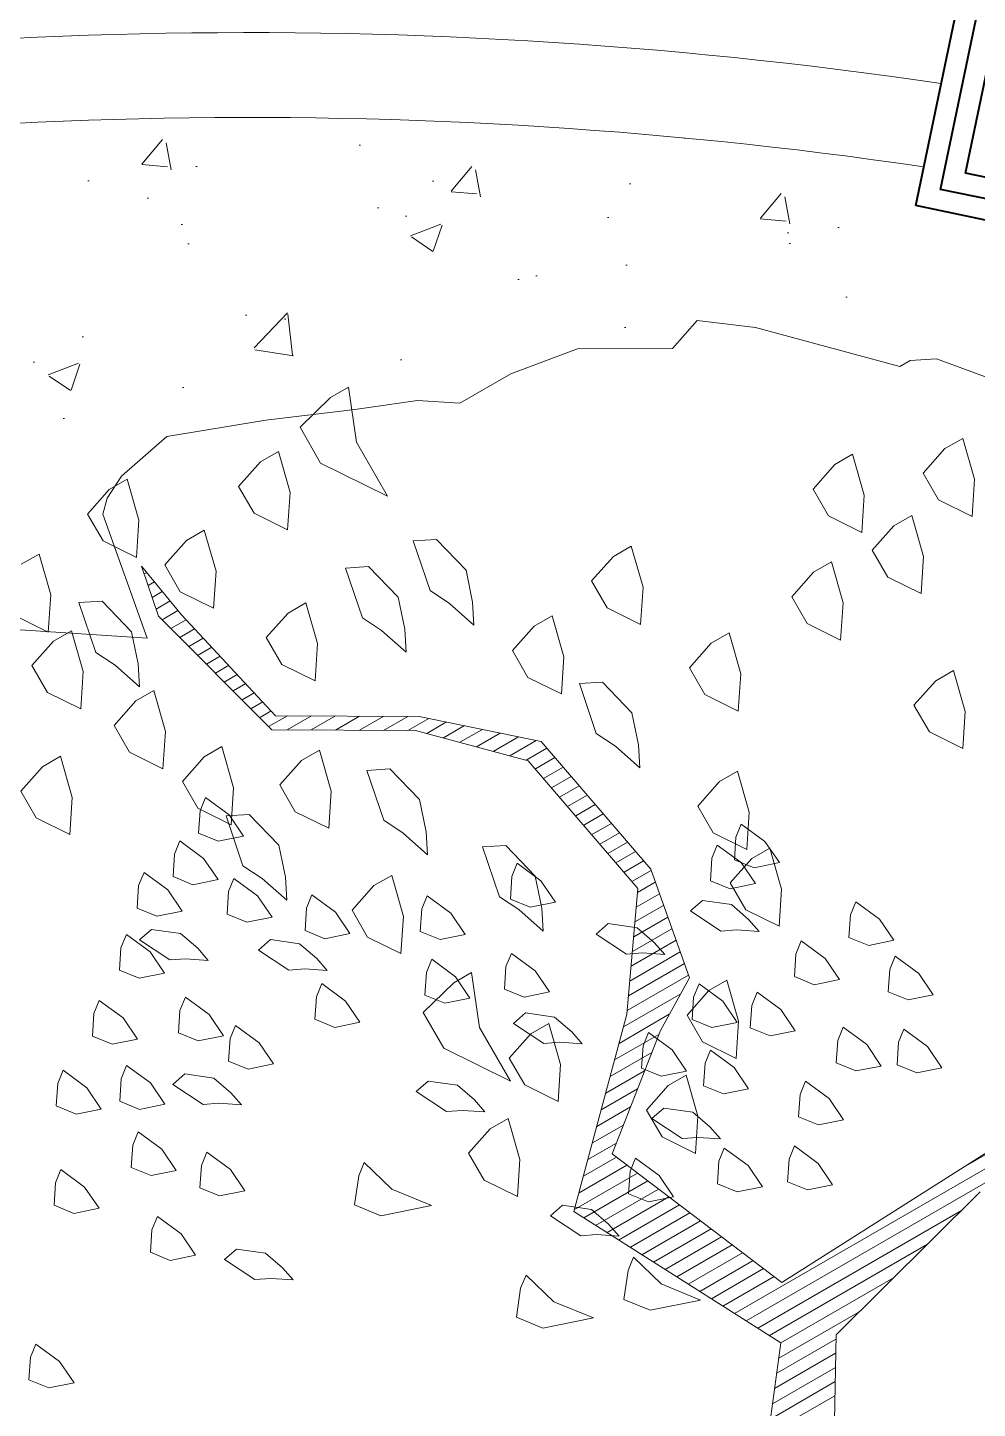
# Model space of a CAD drawing. Header units: metres. Extents: x 12093 to 20303, y 514 to 1412.
# Drawn here: x 19697.243 to 19698.362, y 708.758 to 710.385 of the extents above; entities that cross this region are included whole.
import ezdxf

# ---------------------------------------------------------------- set-up
doc = ezdxf.new("R2010")
doc.units = ezdxf.units.M
doc.linetypes.add('DASHED2', pattern=[9.525, 6.35, -3.175])
for name, color, linetype, lineweight in [('ARBOLES', 52, 'Continuous', 13), ('grass', 64, 'Continuous', 13), ('JARDINERA', 132, 'Continuous', 40), ('Layer2', 43, 'Continuous', 20), ('MANZANAS-ORIGINALES', 147, 'Continuous', 9), ('SARDINEL', 52, 'Continuous', 20), ('TEX', 81, 'Continuous', 13)]:
    doc.layers.add(name, color=color, linetype=linetype, lineweight=lineweight)
doc.layers.add('Proyecciones', color=52, linetype='DASHED2')
pattern_1 = [(50, (19136.99335, 73.14804), (0.36436934, -0.03187817), [0.0381, -0.4191]), (355, (19136.99335, 73.14804), (-0.07048565, 0.38211329), [0.03048, -0.33528]), (100.451, (19137.0237, 73.1454), (0.293885, 0.35023338), [0.03238, -0.35618]), (46.1842, (19136.99335, 73.24964), (0.54215808, -0.08408466), [0.05715, -0.62865]), (96.6356, (19137.03853, 73.24264), (0.47480847, 0.4948511), [0.04857, -0.53427]), (351.184, (19136.99335, 73.24964), (0.4748092, 0.49485024), [0.04572, -0.50292]), (21, (19137.04415, 73.22424), (0.30322976, -0.20453104), [0.0381, -0.4191]), (326, (19137.04415, 73.22424), (0.12360406, 0.36837593), [0.03048, -0.33528]), (71.4514, (19137.06942, 73.2072), (0.42683298, 0.16384572), [0.03238, -0.35618]), (37.5, (19136.99335, 73.14804), (0.006177207, 0.169110078), [0, -0.331216, 0, -0.34036, 0, -0.33655]), (7.5, (19136.99335, 73.14804), (0.133639325, 0.20036115), [0, -0.194056, 0, -0.323596, 0, -0.12827]), (327.5, (19136.88007, 73.14804), (0.27118119, -0.011457488), [0, -0.127, 0, -0.39624, 0, -0.52578]), (317.5, (19136.82927, 73.14804), (0.29625836, 0.05085298), [0, -0.1651, 0, -0.263144, 0, -0.37338])]

# ---------------------------------------------------------------- blocks, each defined once
blk = doc.blocks.new('ghgfghgh')
at = {"layer": 'ARBOLES', "lineweight": 20}
for p, q in [((20001.1866, 665.105), (20001.2163, 665.0689)), ((20001.1992, 665.0679), (20001.1866, 665.105)), ((20001.1885, 665.0994), (20001.1904, 665.1004)), ((20001.1915, 665.0906), (20001.1962, 665.0934)), ((20001.1944, 665.0819), (20001.202, 665.0863)), ((20001.1974, 665.0732), (20001.2078, 665.0792)), ((20001.2834, 664.9835), (20001.1992, 665.0679)), ((20001.2018, 665.0653), (20001.2136, 665.0722)), ((20001.2084, 665.0587), (20001.2197, 665.0652)), ((20001.2163, 665.0689), (20001.2862, 664.994)), ((20001.215, 665.0521), (20001.226, 665.0585)), ((20001.2216, 665.0454), (20001.2324, 665.0517)), ((20001.2282, 665.0388), (20001.2387, 665.0449)), ((20001.2348, 665.0322), (20001.245, 665.0381)), ((20001.2414, 665.0256), (20001.2513, 665.0314)), ((20001.248, 665.019), (20001.2576, 665.0246)), ((20001.2546, 665.0124), (20001.264, 665.0178)), ((20001.2612, 665.0058), (20001.2703, 665.011)), ((20001.2677, 664.9991), (20001.2766, 665.0043)), ((20001.2743, 664.9925), (20001.2829, 664.9975)), ((20001.2809, 664.9859), (20001.2949, 664.9939)), ((20001.2862, 664.994), (20001.3928, 664.9935)), ((20001.2947, 664.9834), (20001.3128, 664.9939)), ((20001.3126, 664.9834), (20001.3307, 664.9938)), ((20001.3306, 664.9833), (20001.3486, 664.9937)), ((20001.3485, 664.9832), (20001.3665, 664.9936)), ((20001.3664, 664.9831), (20001.3844, 664.9935)), ((20001.3843, 664.983), (20001.3999, 664.992)), ((20001.3928, 664.9935), (20001.4834, 664.9749)), ((20001.39, 664.983), (20001.2834, 664.9835)), ((20001.4739, 664.9605), (20001.39, 664.983)), ((20001.3984, 664.9808), (20001.4132, 664.9893)), ((20001.4108, 664.9775), (20001.4265, 664.9866)), ((20001.4231, 664.9742), (20001.4398, 664.9838)), ((20001.4354, 664.9709), (20001.4531, 664.9811)), ((20001.4478, 664.9675), (20001.4665, 664.9783)), ((20001.4601, 664.9642), (20001.4798, 664.9756)), ((20001.4834, 664.9749), (20001.5648, 664.88)), ((20001.4724, 664.9609), (20001.4877, 664.9698)), ((20001.5553, 664.8657), (20001.4739, 664.9605)), ((20001.4792, 664.9544), (20001.4937, 664.9628)), ((20001.4852, 664.9474), (20001.4997, 664.9558)), ((20001.4911, 664.9405), (20001.5057, 664.9489)), ((20001.4971, 664.9335), (20001.5117, 664.9419)), ((20001.5031, 664.9265), (20001.5176, 664.9349)), ((20001.5091, 664.9196), (20001.5236, 664.9279)), ((20001.5151, 664.9126), (20001.5296, 664.921)), ((20001.521, 664.9056), (20001.5356, 664.914)), ((20001.527, 664.8986), (20001.5416, 664.907)), ((20001.533, 664.8917), (20001.5475, 664.9001)), ((20001.539, 664.8847), (20001.5535, 664.8931)), ((20001.545, 664.8777), (20001.5595, 664.8861)), ((20001.5509, 664.8707), (20001.5651, 664.8789)), ((20001.5648, 664.88), (20001.5937, 664.7992)), ((20001.555, 664.8627), (20001.5682, 664.8703)), ((20001.5471, 664.7723), (20001.5553, 664.8657)), ((20001.5541, 664.8517), (20001.5713, 664.8617)), ((20001.5531, 664.8407), (20001.5744, 664.853)), ((20001.5522, 664.8297), (20001.5775, 664.8444)), ((20001.5502, 664.8078), (20001.5837, 664.8271)), ((20001.5512, 664.8188), (20001.5806, 664.8357)), ((20001.5493, 664.7968), (20001.5868, 664.8185)), ((20001.5483, 664.7858), (20001.5899, 664.8098)), ((20001.5474, 664.7749), (20001.593, 664.8012)), ((20001.5937, 664.7992), (20001.572, 664.76)), ((20001.5446, 664.7628), (20001.5871, 664.7874)), ((20001.5078, 664.6255), (20001.5471, 664.7723)), ((20001.5413, 664.7505), (20001.5786, 664.7721)), ((20001.572, 664.76), (20001.5362, 664.6685)), ((20001.538, 664.7382), (20001.5708, 664.7571)), ((20001.7987, 664.6593), (20001.9515, 664.7476)), ((20001.5347, 664.7258), (20001.5656, 664.7437)), ((20001.5314, 664.7135), (20001.5603, 664.7302)), ((20001.5281, 664.7012), (20001.555, 664.7167)), ((20001.6271, 664.5499), (20001.8935, 664.7037)), ((20001.5248, 664.6888), (20001.5498, 664.7033)), ((20001.5215, 664.6765), (20001.5445, 664.6898)), ((20001.5182, 664.6642), (20001.5393, 664.6764)), ((20001.5149, 664.6518), (20001.5394, 664.666)), ((20001.5362, 664.6685), (20001.6623, 664.5728)), ((20001.6623, 664.5728), (20001.818, 664.6716)), ((20001.5083, 664.6272), (20001.555, 664.6542)), ((20001.5116, 664.6395), (20001.5472, 664.6601)), ((20001.6357, 664.5444), (20001.8355, 664.6597)), ((20001.5152, 664.6208), (20001.5628, 664.6483)), ((20001.5238, 664.6153), (20001.5706, 664.6423)), ((20001.5324, 664.6099), (20001.5784, 664.6364)), ((20001.8096, 664.6401), (20001.7025, 664.534)), ((20001.6616, 664.5281), (20001.5078, 664.6255)), ((20001.541, 664.6044), (20001.5862, 664.6305)), ((20001.5497, 664.599), (20001.594, 664.6246)), ((20001.6444, 664.539), (20001.7956, 664.6263)), ((20001.5583, 664.5935), (20001.6018, 664.6187)), ((20001.5669, 664.588), (20001.6097, 664.6127)), ((20001.5755, 664.5826), (20001.6175, 664.6068)), ((20001.653, 664.5335), (20001.7704, 664.6013)), ((20001.5841, 664.5771), (20001.6253, 664.6009)), ((20001.5927, 664.5717), (20001.6331, 664.595)), ((20001.6013, 664.5662), (20001.6409, 664.5891)), ((20001.6099, 664.5608), (20001.6487, 664.5832)), ((20001.6185, 664.5553), (20001.6565, 664.5772)), ((20001.6615, 664.528), (20001.7452, 664.5764)), ((20001.66, 664.5167), (20001.7201, 664.5514)), ((20001.6584, 664.5054), (20001.7024, 664.5308)), ((20001.7025, 664.534), (20001.7002, 664.3997)), ((20001.6496, 664.4414), (20001.6616, 664.5281)), ((20001.6568, 664.494), (20001.7022, 664.5203)), ((20001.6553, 664.4827), (20001.7021, 664.5097)), ((20001.6537, 664.4714), (20001.7019, 664.4992)), ((20001.6521, 664.4601), (20001.7017, 664.4887))]:
    blk.add_line(p, q, dxfattribs=at)
at = {"layer": 'grass'}
for p, q in [((20001.581, 665.2669), (20001.5993, 665.2876)), ((20001.5993, 665.2876), (20001.6427, 665.2823)), ((20001.6427, 665.2823), (20001.75, 665.2535)), ((20001.4608, 665.2479), (20001.5105, 665.2666)), ((20001.5105, 665.2666), (20001.581, 665.2669)), ((20001.75, 665.2535), (20001.7576, 665.2579)), ((20001.7576, 665.2579), (20001.7771, 665.2591)), ((20001.7771, 665.2591), (20001.8411, 665.2355)), ((20001.423, 665.2261), (20001.4608, 665.2479)), ((20001.3403, 665.238), (20001.327, 665.2303)), ((20001.3462, 665.1971), (20001.3403, 665.238)), ((20001.327, 665.2303), (20001.3043, 665.2083)), ((20001.345, 665.2214), (20001.3915, 665.2281)), ((20001.3915, 665.2281), (20001.423, 665.2261)), ((20001.2789, 665.2135), (20001.345, 665.2214)), ((20001.2053, 665.2013), (20001.2789, 665.2135)), ((20001.3043, 665.2083), (20001.3196, 665.1817)), ((20001.1718, 665.1719), (20001.2053, 665.2013)), ((20001.3692, 665.1572), (20001.3462, 665.1971)), ((20001.7966, 665.2), (20001.7833, 665.1924)), ((20001.8053, 665.1696), (20001.7966, 665.2)), ((20001.2882, 665.1902), (20001.2749, 665.1825)), ((20001.2969, 665.1597), (20001.2882, 665.1902)), ((20001.7148, 665.1883), (20001.7015, 665.1806)), ((20001.7235, 665.1578), (20001.7148, 665.1883)), ((20001.7833, 665.1924), (20001.7672, 665.1742)), ((20001.2749, 665.1825), (20001.2587, 665.1643)), ((20001.3196, 665.1817), (20001.3692, 665.1572)), ((20001.7015, 665.1806), (20001.6854, 665.1624)), ((20001.1611, 665.1556), (20001.1718, 665.1719)), ((20001.1759, 665.1697), (20001.1626, 665.162)), ((20001.1846, 665.1392), (20001.1759, 665.1697)), ((20001.7672, 665.1742), (20001.7787, 665.1543)), ((20001.8036, 665.142), (20001.8053, 665.1696)), ((20001.1626, 665.162), (20001.1465, 665.1438)), ((20001.1579, 665.1437), (20001.1611, 665.1556)), ((20001.2587, 665.1643), (20001.2703, 665.1444)), ((20001.2951, 665.1321), (20001.2969, 665.1597)), ((20001.6854, 665.1624), (20001.6969, 665.1425)), ((20001.7217, 665.1302), (20001.7235, 665.1578)), ((20001.7787, 665.1543), (20001.8036, 665.142)), ((20001.1465, 665.1438), (20001.158, 665.1239)), ((20001.1908, 665.0517), (20001.1579, 665.1437)), ((20001.1828, 665.1116), (20001.1846, 665.1392)), ((20001.2703, 665.1444), (20001.2951, 665.1321)), ((20001.6969, 665.1425), (20001.7217, 665.1302)), ((20001.7455, 665.1351), (20001.7294, 665.1169)), ((20001.7588, 665.1427), (20001.7455, 665.1351)), ((20001.7675, 665.1123), (20001.7588, 665.1427)), ((20001.2199, 665.1242), (20001.2038, 665.106)), ((20001.2332, 665.1318), (20001.2199, 665.1242)), ((20001.2419, 665.1014), (20001.2332, 665.1318)), ((20001.3884, 665.124), (20001.4056, 665.125)), ((20001.4056, 665.125), (20001.4276, 665.1022)), ((20001.1104, 665.1141), (20001.0971, 665.1065)), ((20001.1191, 665.0837), (20001.1104, 665.1141)), ((20001.158, 665.1239), (20001.1828, 665.1116)), ((20001.401, 665.0869), (20001.3884, 665.124)), ((20001.5503, 665.1199), (20001.5371, 665.1122)), ((20001.5591, 665.0895), (20001.5503, 665.1199)), ((20001.7294, 665.1169), (20001.7409, 665.0969)), ((20001.2038, 665.106), (20001.2153, 665.086)), ((20001.3381, 665.1037), (20001.3552, 665.1048)), ((20001.3506, 665.0666), (20001.3381, 665.1037)), ((20001.3552, 665.1048), (20001.3772, 665.082)), ((20001.5371, 665.1122), (20001.5209, 665.0941)), ((20001.699, 665.1082), (20001.6857, 665.1005)), ((20001.7077, 665.0778), (20001.699, 665.1082)), ((20001.7657, 665.0847), (20001.7675, 665.1123)), ((20001.2401, 665.0738), (20001.2419, 665.1014)), ((20001.4276, 665.1022), (20001.4324, 665.0784)), ((20001.5209, 665.0941), (20001.5325, 665.0741)), ((20001.6857, 665.1005), (20001.6696, 665.0823)), ((20001.7409, 665.0969), (20001.7657, 665.0847)), ((20001.1173, 665.0561), (20001.1191, 665.0837)), ((20001.2153, 665.086), (20001.2401, 665.0738)), ((20001.4153, 665.0774), (20001.401, 665.0869)), ((20001.5573, 665.0618), (20001.5591, 665.0895)), ((20001.1401, 665.0781), (20001.1572, 665.0791)), ((20001.1526, 665.041), (20001.1401, 665.0781)), ((20001.1572, 665.0791), (20001.1792, 665.0564)), ((20001.3087, 665.0779), (20001.2954, 665.0702)), ((20001.3174, 665.0475), (20001.3087, 665.0779)), ((20001.3772, 665.082), (20001.3821, 665.0582)), ((20001.4335, 665.0613), (20001.4153, 665.0774)), ((20001.4324, 665.0784), (20001.4335, 665.0613)), ((20001.5325, 665.0741), (20001.5573, 665.0618)), ((20001.6696, 665.0823), (20001.6811, 665.0624)), ((20001.7059, 665.0501), (20001.7077, 665.0778)), ((20001.0925, 665.0684), (20001.1173, 665.0561)), ((20001.2954, 665.0702), (20001.2792, 665.052)), ((20001.3649, 665.0572), (20001.3506, 665.0666)), ((20001.4915, 665.0682), (20001.4782, 665.0605)), ((20001.5002, 665.0378), (20001.4915, 665.0682)), ((20001.0965, 665.0578), (20001.1908, 665.0517)), ((20001.1345, 665.0571), (20001.1212, 665.0494)), ((20001.1432, 665.0267), (20001.1345, 665.0571)), ((20001.1792, 665.0564), (20001.1841, 665.0326)), ((20001.3831, 665.0411), (20001.3649, 665.0572)), ((20001.3821, 665.0582), (20001.3831, 665.0411)), ((20001.4782, 665.0605), (20001.4621, 665.0424)), ((20001.623, 665.0555), (20001.6097, 665.0478)), ((20001.6317, 665.025), (20001.623, 665.0555)), ((20001.6811, 665.0624), (20001.7059, 665.0501)), ((20001.1212, 665.0494), (20001.1051, 665.0313)), ((20001.2792, 665.052), (20001.2908, 665.0321)), ((20001.3156, 665.0198), (20001.3174, 665.0475)), ((20001.4621, 665.0424), (20001.4736, 665.0224)), ((20001.6097, 665.0478), (20001.5936, 665.0296)), ((20001.167, 665.0315), (20001.1526, 665.041)), ((20001.1841, 665.0326), (20001.1851, 665.0154)), ((20001.2908, 665.0321), (20001.3156, 665.0198)), ((20001.4985, 665.0102), (20001.5002, 665.0378)), ((20001.1051, 665.0313), (20001.1166, 665.0113)), ((20001.1414, 664.9991), (20001.1432, 665.0267)), ((20001.1851, 665.0154), (20001.167, 665.0315)), ((20001.4736, 665.0224), (20001.4985, 665.0102)), ((20001.5936, 665.0296), (20001.6051, 665.0097)), ((20001.6299, 664.9974), (20001.6317, 665.025)), ((20001.7898, 665.0276), (20001.7765, 665.02)), ((20001.7985, 664.9972), (20001.7898, 665.0276)), ((20001.1166, 665.0113), (20001.1414, 664.9991)), ((20001.1956, 665.0126), (20001.1823, 665.0049)), ((20001.2043, 664.9822), (20001.1956, 665.0126)), ((20001.5118, 665.0178), (20001.5289, 665.0189)), ((20001.5243, 664.9808), (20001.5118, 665.0178)), ((20001.5289, 665.0189), (20001.5509, 664.9961)), ((20001.7765, 665.02), (20001.7604, 665.0018)), ((20001.1823, 665.0049), (20001.1662, 664.9868)), ((20001.6051, 665.0097), (20001.6299, 664.9974)), ((20001.7604, 665.0018), (20001.7719, 664.9819)), ((20001.5509, 664.9961), (20001.5558, 664.9723)), ((20001.7967, 664.9696), (20001.7985, 664.9972)), ((20001.1662, 664.9868), (20001.1777, 664.9668)), ((20001.2025, 664.9546), (20001.2043, 664.9822)), ((20001.5386, 664.9713), (20001.5243, 664.9808)), ((20001.7719, 664.9819), (20001.7967, 664.9696)), ((20001.2463, 664.971), (20001.233, 664.9633)), ((20001.255, 664.9405), (20001.2463, 664.971)), ((20001.5568, 664.9552), (20001.5386, 664.9713)), ((20001.5558, 664.9723), (20001.5568, 664.9552)), ((20001.1263, 664.9638), (20001.113, 664.9561)), ((20001.135, 664.9333), (20001.1263, 664.9638)), ((20001.1777, 664.9668), (20001.2025, 664.9546)), ((20001.233, 664.9633), (20001.2169, 664.9451)), ((20001.3054, 664.9607), (20001.2893, 664.9426)), ((20001.3187, 664.9684), (20001.3054, 664.9607)), ((20001.3274, 664.938), (20001.3187, 664.9684)), ((20001.113, 664.9561), (20001.0969, 664.9379)), ((20001.354, 664.9533), (20001.3711, 664.9544)), ((20001.3665, 664.9163), (20001.354, 664.9533)), ((20001.3711, 664.9544), (20001.3931, 664.9316)), ((20001.6292, 664.9527), (20001.6159, 664.945)), ((20001.6379, 664.9222), (20001.6292, 664.9527)), ((20001.2169, 664.9451), (20001.2284, 664.9252)), ((20001.2532, 664.9129), (20001.255, 664.9405)), ((20001.2893, 664.9426), (20001.3008, 664.9226)), ((20001.6159, 664.945), (20001.5998, 664.9268)), ((20001.0969, 664.9379), (20001.1084, 664.918)), ((20001.1332, 664.9057), (20001.135, 664.9333)), ((20001.234, 664.9332), (20001.23, 664.9234)), ((20001.2516, 664.9203), (20001.234, 664.9332)), ((20001.3256, 664.9104), (20001.3274, 664.938)), ((20001.3931, 664.9316), (20001.398, 664.9078)), ((20001.2284, 664.9252), (20001.2532, 664.9129)), ((20001.23, 664.9234), (20001.2289, 664.9067)), ((20001.2494, 664.9195), (20001.2665, 664.9206)), ((20001.2619, 664.8825), (20001.2494, 664.9195)), ((20001.2623, 664.9045), (20001.2516, 664.9203)), ((20001.2665, 664.9206), (20001.2885, 664.8978)), ((20001.3008, 664.9226), (20001.3256, 664.9104)), ((20001.5998, 664.9268), (20001.6113, 664.9069)), ((20001.6361, 664.8946), (20001.6379, 664.9222)), ((20001.1084, 664.918), (20001.1332, 664.9057)), ((20001.3808, 664.9068), (20001.3665, 664.9163)), ((20001.6321, 664.9135), (20001.6281, 664.9037)), ((20001.6497, 664.9006), (20001.6321, 664.9135)), ((20001.2151, 664.9009), (20001.2111, 664.8911)), ((20001.2327, 664.888), (20001.2151, 664.9009)), ((20001.2289, 664.9067), (20001.2436, 664.9007)), ((20001.2436, 664.9007), (20001.2623, 664.9045)), ((20001.399, 664.8907), (20001.3808, 664.9068)), ((20001.398, 664.9078), (20001.399, 664.8907)), ((20001.6113, 664.9069), (20001.6361, 664.8946)), ((20001.6281, 664.9037), (20001.627, 664.887)), ((20001.6604, 664.8848), (20001.6497, 664.9006)), ((20001.2111, 664.8911), (20001.21, 664.8744)), ((20001.2885, 664.8978), (20001.2934, 664.874)), ((20001.4399, 664.8966), (20001.4571, 664.8976)), ((20001.4525, 664.8595), (20001.4399, 664.8966)), ((20001.4571, 664.8976), (20001.4791, 664.8748)), ((20001.6143, 664.8979), (20001.6103, 664.8881)), ((20001.6319, 664.885), (20001.6143, 664.8979)), ((20001.6532, 664.8956), (20001.6399, 664.8879)), ((20001.662, 664.8652), (20001.6532, 664.8956)), ((20001.2434, 664.8722), (20001.2327, 664.888)), ((20001.2762, 664.873), (20001.2619, 664.8825)), ((20001.4657, 664.8843), (20001.4617, 664.8745)), ((20001.4833, 664.8713), (20001.4657, 664.8843)), ((20001.6103, 664.8881), (20001.6092, 664.8714)), ((20001.6399, 664.8879), (20001.6238, 664.8698)), ((20001.627, 664.887), (20001.6417, 664.881)), ((20001.6426, 664.8692), (20001.6319, 664.885)), ((20001.6417, 664.881), (20001.6604, 664.8848)), ((20001.1844, 664.8677), (20001.1833, 664.851)), ((20001.1884, 664.8775), (20001.1844, 664.8677)), ((20001.206, 664.8646), (20001.1884, 664.8775)), ((20001.21, 664.8744), (20001.2247, 664.8684)), ((20001.2247, 664.8684), (20001.2434, 664.8722)), ((20001.2552, 664.8731), (20001.2512, 664.8633)), ((20001.2728, 664.8601), (20001.2552, 664.8731)), ((20001.2944, 664.8569), (20001.2762, 664.873)), ((20001.2934, 664.874), (20001.2944, 664.8569)), ((20001.3724, 664.8753), (20001.3591, 664.8677)), ((20001.3811, 664.8449), (20001.3724, 664.8753)), ((20001.4617, 664.8745), (20001.4606, 664.8577)), ((20001.4791, 664.8748), (20001.4839, 664.8511)), ((20001.494, 664.8555), (20001.4833, 664.8713)), ((20001.6092, 664.8714), (20001.6239, 664.8654)), ((20001.6238, 664.8698), (20001.6354, 664.8498)), ((20001.6239, 664.8654), (20001.6426, 664.8692)), ((20001.2167, 664.8488), (20001.206, 664.8646)), ((20001.2512, 664.8633), (20001.2501, 664.8466)), ((20001.2835, 664.8443), (20001.2728, 664.8601)), ((20001.3131, 664.8608), (20001.3091, 664.851)), ((20001.3307, 664.8479), (20001.3131, 664.8608)), ((20001.3591, 664.8677), (20001.343, 664.8495)), ((20001.3987, 664.8602), (20001.3947, 664.8504)), ((20001.4163, 664.8473), (20001.3987, 664.8602)), ((20001.4668, 664.85), (20001.4525, 664.8595)), ((20001.4606, 664.8577), (20001.4753, 664.8517)), ((20001.6602, 664.8376), (20001.662, 664.8652)), ((20001.1833, 664.851), (20001.198, 664.845)), ((20001.198, 664.845), (20001.2167, 664.8488)), ((20001.3091, 664.851), (20001.308, 664.8343)), ((20001.3414, 664.8321), (20001.3307, 664.8479)), ((20001.343, 664.8495), (20001.3545, 664.8295)), ((20001.3947, 664.8504), (20001.3936, 664.8337)), ((20001.427, 664.8315), (20001.4163, 664.8473)), ((20001.485, 664.8339), (20001.4668, 664.85)), ((20001.4753, 664.8517), (20001.494, 664.8555)), ((20001.4839, 664.8511), (20001.485, 664.8339)), ((20001.5943, 664.8489), (20001.6032, 664.8567)), ((20001.6168, 664.834), (20001.5943, 664.8489)), ((20001.6032, 664.8567), (20001.6248, 664.8536)), ((20001.6248, 664.8536), (20001.6375, 664.8426)), ((20001.6354, 664.8498), (20001.6602, 664.8376)), ((20001.7172, 664.8558), (20001.7132, 664.846)), ((20001.7348, 664.8429), (20001.7172, 664.8558)), ((20001.2501, 664.8466), (20001.2648, 664.8405)), ((20001.2648, 664.8405), (20001.2835, 664.8443)), ((20001.3793, 664.8173), (20001.3811, 664.8449)), ((20001.5243, 664.8317), (20001.5332, 664.8395)), ((20001.5332, 664.8395), (20001.5548, 664.8364)), ((20001.6375, 664.8426), (20001.6453, 664.8337)), ((20001.7132, 664.846), (20001.7121, 664.8293)), ((20001.7455, 664.8271), (20001.7348, 664.8429)), ((20001.1753, 664.8314), (20001.1712, 664.8216)), ((20001.1929, 664.8185), (20001.1753, 664.8314)), ((20001.1851, 664.8274), (20001.194, 664.8352)), ((20001.2076, 664.8125), (20001.1851, 664.8274)), ((20001.194, 664.8352), (20001.2156, 664.8321)), ((20001.2156, 664.8321), (20001.2283, 664.8212)), ((20001.2735, 664.8198), (20001.2824, 664.8276)), ((20001.2824, 664.8276), (20001.304, 664.8245)), ((20001.308, 664.8343), (20001.3227, 664.8283)), ((20001.3227, 664.8283), (20001.3414, 664.8321)), ((20001.3545, 664.8295), (20001.3793, 664.8173)), ((20001.3936, 664.8337), (20001.4083, 664.8277)), ((20001.4083, 664.8277), (20001.427, 664.8315)), ((20001.5468, 664.8168), (20001.5243, 664.8317)), ((20001.5548, 664.8364), (20001.5675, 664.8255)), ((20001.6286, 664.8348), (20001.6168, 664.834)), ((20001.6453, 664.8337), (20001.6286, 664.8348)), ((20001.7121, 664.8293), (20001.7268, 664.8233)), ((20001.7268, 664.8233), (20001.7455, 664.8271)), ((20001.1712, 664.8216), (20001.1701, 664.8049)), ((20001.2035, 664.8027), (20001.1929, 664.8185)), ((20001.2283, 664.8212), (20001.2361, 664.8122)), ((20001.296, 664.8049), (20001.2735, 664.8198)), ((20001.304, 664.8245), (20001.3167, 664.8136)), ((20001.4613, 664.8174), (20001.4573, 664.8076)), ((20001.4789, 664.8045), (20001.4613, 664.8174)), ((20001.5586, 664.8177), (20001.5468, 664.8168)), ((20001.5753, 664.8166), (20001.5586, 664.8177)), ((20001.5675, 664.8255), (20001.5753, 664.8166)), ((20001.6727, 664.8168), (20001.6716, 664.8001)), ((20001.6767, 664.8266), (20001.6727, 664.8168)), ((20001.6943, 664.8137), (20001.6767, 664.8266)), ((20001.2194, 664.8134), (20001.2076, 664.8125)), ((20001.2361, 664.8122), (20001.2194, 664.8134)), ((20001.3167, 664.8136), (20001.3245, 664.8047)), ((20001.4022, 664.813), (20001.3982, 664.8032)), ((20001.4198, 664.8), (20001.4022, 664.813)), ((20001.4573, 664.8076), (20001.4562, 664.7909)), ((20001.705, 664.7979), (20001.6943, 664.8137)), ((20001.7464, 664.8153), (20001.7424, 664.8055)), ((20001.764, 664.8024), (20001.7464, 664.8153)), ((20001.1701, 664.8049), (20001.1848, 664.7989)), ((20001.1848, 664.7989), (20001.2035, 664.8027)), ((20001.3078, 664.8058), (20001.296, 664.8049)), ((20001.3245, 664.8047), (20001.3078, 664.8058)), ((20001.3982, 664.8032), (20001.3971, 664.7864)), ((20001.4318, 664.8032), (20001.4185, 664.7955)), ((20001.4305, 664.7842), (20001.4198, 664.8)), ((20001.4377, 664.7623), (20001.4318, 664.8032)), ((20001.4896, 664.7887), (20001.4789, 664.8045)), ((20001.6213, 664.7974), (20001.608, 664.7897)), ((20001.63, 664.767), (20001.6213, 664.7974)), ((20001.6716, 664.8001), (20001.6863, 664.7941)), ((20001.6863, 664.7941), (20001.705, 664.7979)), ((20001.7424, 664.8055), (20001.7413, 664.7888)), ((20001.7747, 664.7865), (20001.764, 664.8024)), ((20001.3205, 664.7949), (20001.3165, 664.7851)), ((20001.3381, 664.782), (20001.3205, 664.7949)), ((20001.4185, 664.7955), (20001.3957, 664.7735)), ((20001.3971, 664.7864), (20001.4118, 664.7804)), ((20001.4562, 664.7909), (20001.4709, 664.7849)), ((20001.4709, 664.7849), (20001.4896, 664.7887)), ((20001.608, 664.7897), (20001.5919, 664.7715)), ((20001.6007, 664.7947), (20001.5967, 664.7849)), ((20001.6183, 664.7818), (20001.6007, 664.7947)), ((20001.6439, 664.7885), (20001.6399, 664.7787)), ((20001.6615, 664.7756), (20001.6439, 664.7885)), ((20001.7413, 664.7888), (20001.756, 664.7828)), ((20001.756, 664.7828), (20001.7747, 664.7865)), ((20001.1552, 664.7824), (20001.1512, 664.7726)), ((20001.1728, 664.7695), (20001.1552, 664.7824)), ((20001.2191, 664.7848), (20001.2151, 664.775)), ((20001.2367, 664.7719), (20001.2191, 664.7848)), ((20001.3165, 664.7851), (20001.3154, 664.7684)), ((20001.3488, 664.7662), (20001.3381, 664.782)), ((20001.4118, 664.7804), (20001.4305, 664.7842)), ((20001.5967, 664.7849), (20001.5956, 664.7682)), ((20001.629, 664.766), (20001.6183, 664.7818)), ((20001.6399, 664.7787), (20001.6388, 664.762)), ((20001.6722, 664.7598), (20001.6615, 664.7756)), ((20001.1512, 664.7726), (20001.1501, 664.7559)), ((20001.1835, 664.7536), (20001.1728, 664.7695)), ((20001.2151, 664.775), (20001.214, 664.7583)), ((20001.2474, 664.7561), (20001.2367, 664.7719)), ((20001.3154, 664.7684), (20001.3301, 664.7624)), ((20001.3301, 664.7624), (20001.3488, 664.7662)), ((20001.3957, 664.7735), (20001.4111, 664.7469)), ((20001.4628, 664.7653), (20001.4718, 664.7731)), ((20001.4854, 664.7504), (20001.4628, 664.7653)), ((20001.4718, 664.7731), (20001.4934, 664.77)), ((20001.4891, 664.7654), (20001.4758, 664.7577)), ((20001.4978, 664.7349), (20001.4891, 664.7654)), ((20001.4934, 664.77), (20001.5061, 664.7591)), ((20001.5919, 664.7715), (20001.6034, 664.7516)), ((20001.5956, 664.7682), (20001.6103, 664.7622)), ((20001.6103, 664.7622), (20001.629, 664.766)), ((20001.6282, 664.7393), (20001.63, 664.767)), ((20001.1501, 664.7559), (20001.1648, 664.7499)), ((20001.214, 664.7583), (20001.2287, 664.7523)), ((20001.2287, 664.7523), (20001.2474, 664.7561)), ((20001.2564, 664.7639), (20001.2523, 664.7541)), ((20001.274, 664.751), (20001.2564, 664.7639)), ((20001.4607, 664.7224), (20001.4377, 664.7623)), ((20001.4758, 664.7577), (20001.4597, 664.7395)), ((20001.5061, 664.7591), (20001.5139, 664.7502)), ((20001.5631, 664.7586), (20001.5591, 664.7488)), ((20001.5807, 664.7457), (20001.5631, 664.7586)), ((20001.6388, 664.762), (20001.6535, 664.756)), ((20001.6535, 664.756), (20001.6722, 664.7598)), ((20001.7077, 664.7625), (20001.7037, 664.7527)), ((20001.7253, 664.7496), (20001.7077, 664.7625)), ((20001.7529, 664.7611), (20001.7489, 664.7513)), ((20001.7705, 664.7482), (20001.7529, 664.7611)), ((20001.1648, 664.7499), (20001.1835, 664.7536)), ((20001.2523, 664.7541), (20001.2512, 664.7374)), ((20001.2847, 664.7352), (20001.274, 664.751)), ((20001.4111, 664.7469), (20001.4607, 664.7224)), ((20001.4972, 664.7513), (20001.4854, 664.7504)), ((20001.5139, 664.7502), (20001.4972, 664.7513)), ((20001.5591, 664.7488), (20001.558, 664.7321)), ((20001.5914, 664.7299), (20001.5807, 664.7457)), ((20001.6034, 664.7516), (20001.6282, 664.7393)), ((20001.6092, 664.7455), (20001.6052, 664.7357)), ((20001.6268, 664.7326), (20001.6092, 664.7455)), ((20001.7037, 664.7527), (20001.7025, 664.736)), ((20001.736, 664.7337), (20001.7253, 664.7496)), ((20001.7489, 664.7513), (20001.7478, 664.7346)), ((20001.7812, 664.7324), (20001.7705, 664.7482)), ((20001.2512, 664.7374), (20001.2659, 664.7314)), ((20001.2659, 664.7314), (20001.2847, 664.7352)), ((20001.4597, 664.7395), (20001.4712, 664.7196)), ((20001.496, 664.7073), (20001.4978, 664.7349)), ((20001.6052, 664.7357), (20001.6041, 664.719)), ((20001.7025, 664.736), (20001.7172, 664.73)), ((20001.7478, 664.7346), (20001.7625, 664.7286)), ((20001.1283, 664.7305), (20001.1243, 664.7207)), ((20001.1459, 664.7176), (20001.1283, 664.7305)), ((20001.1715, 664.7242), (20001.1704, 664.7075)), ((20001.1755, 664.734), (20001.1715, 664.7242)), ((20001.1931, 664.7211), (20001.1755, 664.734)), ((20001.2098, 664.72), (20001.2187, 664.7278)), ((20001.2187, 664.7278), (20001.2403, 664.7247)), ((20001.2403, 664.7247), (20001.253, 664.7138)), ((20001.558, 664.7321), (20001.5727, 664.7261)), ((20001.5727, 664.7261), (20001.5914, 664.7299)), ((20001.5911, 664.7268), (20001.5778, 664.7191)), ((20001.5999, 664.6964), (20001.5911, 664.7268)), ((20001.6375, 664.7168), (20001.6268, 664.7326)), ((20001.7172, 664.73), (20001.736, 664.7337)), ((20001.7625, 664.7286), (20001.7812, 664.7324)), ((20001.1243, 664.7207), (20001.1232, 664.704)), ((20001.1566, 664.7017), (20001.1459, 664.7176)), ((20001.2038, 664.7053), (20001.1931, 664.7211)), ((20001.2323, 664.7051), (20001.2098, 664.72)), ((20001.253, 664.7138), (20001.2608, 664.7049)), ((20001.3907, 664.7147), (20001.3996, 664.7225)), ((20001.4132, 664.6998), (20001.3907, 664.7147)), ((20001.3996, 664.7225), (20001.4212, 664.7194)), ((20001.4212, 664.7194), (20001.4339, 664.7085)), ((20001.4712, 664.7196), (20001.496, 664.7073)), ((20001.5778, 664.7191), (20001.5617, 664.7009)), ((20001.6041, 664.719), (20001.6188, 664.713)), ((20001.6188, 664.713), (20001.6375, 664.7168)), ((20001.6798, 664.7224), (20001.6758, 664.7126)), ((20001.6974, 664.7095), (20001.6798, 664.7224)), ((20001.1232, 664.704), (20001.1379, 664.6979)), ((20001.1704, 664.7075), (20001.1851, 664.7015)), ((20001.1851, 664.7015), (20001.2038, 664.7053)), ((20001.2441, 664.706), (20001.2323, 664.7051)), ((20001.2608, 664.7049), (20001.2441, 664.706)), ((20001.4339, 664.7085), (20001.4417, 664.6996)), ((20001.6758, 664.7126), (20001.6747, 664.6959)), ((20001.7081, 664.6936), (20001.6974, 664.7095)), ((20001.1379, 664.6979), (20001.1566, 664.7017)), ((20001.425, 664.7007), (20001.4132, 664.6998)), ((20001.4417, 664.6996), (20001.425, 664.7007)), ((20001.4589, 664.6948), (20001.4456, 664.6871)), ((20001.4676, 664.6643), (20001.4589, 664.6948)), ((20001.5617, 664.7009), (20001.5733, 664.681)), ((20001.5656, 664.6947), (20001.5745, 664.7025)), ((20001.5881, 664.6798), (20001.5656, 664.6947)), ((20001.5745, 664.7025), (20001.5961, 664.6994)), ((20001.5961, 664.6994), (20001.6088, 664.6885)), ((20001.5981, 664.6687), (20001.5999, 664.6964)), ((20001.6747, 664.6959), (20001.6894, 664.6899)), ((20001.6894, 664.6899), (20001.7081, 664.6936)), ((20001.184, 664.6848), (20001.18, 664.675)), ((20001.2016, 664.6719), (20001.184, 664.6848)), ((20001.4456, 664.6871), (20001.4295, 664.6689)), ((20001.6088, 664.6885), (20001.6166, 664.6796)), ((20001.18, 664.675), (20001.1789, 664.6583)), ((20001.5733, 664.681), (20001.5981, 664.6687)), ((20001.5999, 664.6807), (20001.5881, 664.6798)), ((20001.6166, 664.6796), (20001.5999, 664.6807)), ((20001.6716, 664.6743), (20001.6676, 664.6645)), ((20001.6892, 664.6613), (20001.6716, 664.6743)), ((20001.2123, 664.6561), (20001.2016, 664.6719)), ((20001.235, 664.6697), (20001.231, 664.6599)), ((20001.2526, 664.6568), (20001.235, 664.6697)), ((20001.4295, 664.6689), (20001.441, 664.649)), ((20001.4658, 664.6367), (20001.4676, 664.6643)), ((20001.5535, 664.6653), (20001.5495, 664.6555)), ((20001.5711, 664.6524), (20001.5535, 664.6653)), ((20001.6155, 664.6629), (20001.6144, 664.6462)), ((20001.6195, 664.6727), (20001.6155, 664.6629)), ((20001.6371, 664.6598), (20001.6195, 664.6727)), ((20001.6676, 664.6645), (20001.6665, 664.6477)), ((20001.1267, 664.6567), (20001.1227, 664.6469)), ((20001.1443, 664.6438), (20001.1267, 664.6567)), ((20001.1789, 664.6583), (20001.1936, 664.6523)), ((20001.1936, 664.6523), (20001.2123, 664.6561)), ((20001.231, 664.6599), (20001.2299, 664.6432)), ((20001.2633, 664.641), (20001.2526, 664.6568)), ((20001.3519, 664.6619), (20001.3479, 664.6521)), ((20001.3724, 664.6421), (20001.3519, 664.6619)), ((20001.5495, 664.6555), (20001.5484, 664.6388)), ((20001.5818, 664.6366), (20001.5711, 664.6524)), ((20001.6478, 664.644), (20001.6371, 664.6598)), ((20001.6999, 664.6455), (20001.6892, 664.6613)), ((20001.1227, 664.6469), (20001.1216, 664.6302)), ((20001.155, 664.628), (20001.1443, 664.6438)), ((20001.2299, 664.6432), (20001.2446, 664.6372)), ((20001.3479, 664.6521), (20001.3448, 664.6305)), ((20001.4019, 664.6301), (20001.3724, 664.6421)), ((20001.441, 664.649), (20001.4658, 664.6367)), ((20001.6144, 664.6462), (20001.6291, 664.6402)), ((20001.6291, 664.6402), (20001.6478, 664.644)), ((20001.6665, 664.6477), (20001.6812, 664.6417)), ((20001.6812, 664.6417), (20001.6999, 664.6455)), ((20001.2446, 664.6372), (20001.2633, 664.641)), ((20001.5484, 664.6388), (20001.5631, 664.6328)), ((20001.5631, 664.6328), (20001.5818, 664.6366)), ((20001.1216, 664.6302), (20001.1363, 664.6242)), ((20001.1363, 664.6242), (20001.155, 664.628)), ((20001.1983, 664.6218), (20001.1942, 664.612)), ((20001.2159, 664.6089), (20001.1983, 664.6218)), ((20001.3448, 664.6305), (20001.3644, 664.6225)), ((20001.3644, 664.6225), (20001.4019, 664.6301)), ((20001.4903, 664.6225), (20001.4992, 664.6303)), ((20001.5128, 664.6076), (20001.4903, 664.6225)), ((20001.4992, 664.6303), (20001.5208, 664.6272)), ((20001.5208, 664.6272), (20001.5335, 664.6163)), ((20001.1942, 664.612), (20001.1931, 664.5953)), ((20001.5335, 664.6163), (20001.5413, 664.6074)), ((20001.2266, 664.5931), (20001.2159, 664.6089)), ((20001.5246, 664.6085), (20001.5128, 664.6076)), ((20001.5413, 664.6074), (20001.5246, 664.6085)), ((20001.1931, 664.5953), (20001.2078, 664.5893)), ((20001.2078, 664.5893), (20001.2266, 664.5931)), ((20001.2482, 664.5899), (20001.2571, 664.5977)), ((20001.2571, 664.5977), (20001.2787, 664.5946)), ((20001.2787, 664.5946), (20001.2914, 664.5837)), ((20001.552, 664.5916), (20001.548, 664.5818)), ((20001.5725, 664.5718), (20001.552, 664.5916)), ((20001.2707, 664.575), (20001.2482, 664.5899)), ((20001.2914, 664.5837), (20001.2992, 664.5748)), ((20001.548, 664.5818), (20001.5449, 664.5602)), ((20001.2825, 664.5759), (20001.2707, 664.575)), ((20001.2992, 664.5748), (20001.2825, 664.5759)), ((20001.4723, 664.5784), (20001.4682, 664.5686)), ((20001.4928, 664.5586), (20001.4723, 664.5784)), ((20001.6019, 664.5597), (20001.5725, 664.5718)), ((20001.4682, 664.5686), (20001.4651, 664.547)), ((20001.5449, 664.5602), (20001.5645, 664.5522)), ((20001.5222, 664.5466), (20001.4928, 664.5586)), ((20001.5645, 664.5522), (20001.6019, 664.5597)), ((20001.4651, 664.547), (20001.4847, 664.539)), ((20001.4847, 664.539), (20001.5222, 664.5466)), ((20001.1081, 664.5271), (20001.1041, 664.5173)), ((20001.1257, 664.5142), (20001.1081, 664.5271)), ((20001.1041, 664.5173), (20001.1029, 664.5006)), ((20001.1364, 664.4984), (20001.1257, 664.5142)), ((20001.1029, 664.5006), (20001.1177, 664.4946)), ((20001.1177, 664.4946), (20001.1364, 664.4984))]:
    blk.add_line(p, q, dxfattribs=at)
blk = doc.blocks.new('gfgfhfhg')
at = {"layer": 'JARDINERA'}
for p, q in [((19970.5149, 670.0708), (19970.5149, 670.417)), ((19970.5149, 670.417), (19970.6633, 670.417)), ((19970.7127, 670.417), (19970.8611, 670.417)), ((19970.8611, 670.417), (19970.8611, 670.0708)), ((19970.5396, 670.0955), (19970.5396, 670.3923)), ((19970.5396, 670.3923), (19970.6633, 670.3923)), ((19970.7127, 670.3923), (19970.8364, 670.3923)), ((19970.8364, 670.3923), (19970.8364, 670.0955)), ((19970.5643, 670.1202), (19970.5643, 670.3676)), ((19970.5643, 670.3676), (19970.6633, 670.3676)), ((19970.7127, 670.3676), (19970.8117, 670.3676)), ((19970.8117, 670.3676), (19970.8117, 670.1202)), ((19970.8117, 670.1202), (19970.5643, 670.1202)), ((19970.8364, 670.0955), (19970.5396, 670.0955)), ((19970.8611, 670.0708), (19970.5149, 670.0708))]:
    blk.add_line(p, q, dxfattribs=at)
blk.add_arc((19970.688, 670.2439), 0.0495, 120, 60, dxfattribs=at)
at = {"layer": 'Proyecciones', "ltscale": 0.005}
for p, q in [((19970.7127, 670.9364), (19970.6633, 670.9364)), ((19970.6633, 670.2686), (19970.6633, 670.9364)), ((19970.7127, 670.2686), (19970.7127, 670.9364)), ((19970.7127, 670.7138), (19970.6633, 670.7138)), ((19970.7127, 670.4665), (19970.6633, 670.4665))]:
    blk.add_line(p, q, dxfattribs=at)
for centre, radius, start, end in [((19970.688, 670.8004), 0.1979, 277.1808, 262.8192), ((19970.688, 670.8004), 0.1714, 278.2989, 261.7011), ((19970.688, 670.8004), 0.1309, 100.8934, 259.1066), ((19970.688, 670.8004), 0.1309, 280.8934, 79.1066), ((19970.688, 670.8004), 0.1061, 103.4749, 256.5251), ((19970.688, 670.8004), 0.1061, 283.4749, 76.5251), ((19970.688, 670.8004), 0.0657, 112.1279, 247.8721), ((19970.688, 670.8004), 0.0657, 292.1279, 67.8721), ((19970.688, 670.2686), 0.0247, 180, 0)]:
    blk.add_arc(centre, radius, start, end, dxfattribs=at)
at = {"layer": 'SARDINEL'}
blk.add_line((19970.5643, 670.1202), (19970.5643, 670.1202), dxfattribs=at)

msp = doc.modelspace()

# ---------------------------------------------------------------- hatches: boundary and pattern name
at = {"layer": 'grass'}
h = msp.add_hatch(dxfattribs=at)
h.set_pattern_fill('AR-CONC', color=256, scale=0.002, style=0)
h.set_pattern_definition(pattern_1)
h.paths.add_polyline_path([(19697.4548, 710.2791, 0.071063), (19695.9271, 710.0469), (19695.8618, 709.5016, -0.000485), (19696.4433, 709.3993), (19696.4554, 709.4177), (19696.5223, 709.4403), (19696.5962, 709.4509), (19696.6442, 709.4786), (19696.6765, 709.5613), (19696.6866, 709.5991), (19696.7106, 709.613), (19696.7914, 709.6116), (19696.8324, 709.6513), (19696.9266, 709.7377), (19696.9506, 709.7515), (19697.0073, 709.7363), (19696.9511, 709.6398), (19696.9926, 709.5678), (19697.0235, 709.5697), (19697.062, 709.526), (19697.0687, 709.5299), (19697.0727, 709.5159), (19697.1837, 709.4862), (19697.2299, 709.5448), (19697.1846, 709.6787), (19697.2344, 709.6754), (19697.2662, 709.6734), (19697.2281, 709.6922), (19697.2098, 709.7238), (19697.2354, 709.7527), (19697.2565, 709.7648), (19697.2703, 709.7166), (19697.2675, 709.6733), (19697.2903, 709.6718), (19697.2946, 709.6744), (19697.2955, 709.6715), (19697.3162, 709.6702), (19697.3036, 709.7076), (19697.3307, 709.7093), (19697.3656, 709.6732), (19697.3669, 709.6669), (19697.384, 709.6658), (19697.3454, 709.7736), (19697.3319, 709.7803), (19697.3137, 709.8119), (19697.3392, 709.8407), (19697.3462, 709.8448), (19697.3539, 709.8564), (19697.407, 709.903), (19697.4483, 709.9099)])
h.paths.add_polyline_path([(19697.0379, 709.6808), (19697.059, 709.693), (19697.0683, 709.6281), (19697.1048, 709.5648), (19697.0261, 709.6037), (19697.0018, 709.6459)], flags=16)
h.paths.add_polyline_path([(19697.1588, 709.6662), (19697.1798, 709.6784), (19697.1937, 709.6301), (19697.1908, 709.5863), (19697.1515, 709.6058), (19697.1332, 709.6374)], flags=16)
h = msp.add_hatch(dxfattribs=at)
h.set_pattern_fill('AR-CONC', color=256, scale=0.002, style=0)
h.set_pattern_definition(pattern_1)
h.paths.add_polyline_path([(19698.6399, 710.1598), (19698.6283, 710.1045), (19698.2894, 710.1753), (19698.2989, 710.2211, 0.038776), (19697.4548, 710.2791), (19697.4483, 709.9099), (19697.5237, 709.9225), (19697.5793, 709.9291), (19697.6, 709.9491), (19697.6211, 709.9613), (19697.625, 709.9345), (19697.6285, 709.935), (19697.7023, 709.9456), (19697.7522, 709.9424), (19697.8122, 709.977), (19697.8911, 710.0066), (19698.0028, 710.0071), (19698.0319, 710.0399), (19698.1006, 710.0316), (19698.2709, 709.9859), (19698.2829, 709.9929), (19698.3139, 709.9947), (19698.4154, 709.9574), (19698.4583, 709.9661), (19698.5133, 709.9818), (19698.5562, 709.9906), (19698.6697, 709.9602), (19698.7025, 709.9311), (19698.7242, 709.9168), (19698.7359, 709.93), (19698.757, 709.9422), (19698.7684, 709.9023), (19698.7986, 709.9136), (19698.8174, 709.9349), (19698.8385, 709.9471), (19698.8457, 709.9219), (19698.8971, 709.903), (19698.89, 709.9065), (19698.8718, 709.9381), (19698.8973, 709.967), (19698.9184, 709.9791), (19698.9322, 709.9309), (19698.9297, 709.8911), (19698.9347, 709.8892), (19698.9195, 709.8324), (19698.9024, 709.8066), (19698.8847, 709.7964), (19698.886, 709.7917), (19698.8832, 709.7479), (19698.8784, 709.7503), (19698.889, 709.7189), (19698.9322, 709.7161), (19698.9392, 709.724), (19698.9603, 709.7362), (19698.9741, 709.6879), (19698.9713, 709.6441), (19698.9398, 709.6596), (19698.9412, 709.5731), (19698.974, 709.544), (19698.9929, 709.5389), (19699.0114, 709.6455), (19699.0663, 709.6612), (19699.0852, 709.6562), (19699.2315, 709.5967), (19699.2417, 709.6345), (19699.2518, 709.6724), (19699.4014, 709.5736), (19699.4269, 709.9296, 0.037577)])

# ---------------------------------------------------------------- linework, layer by layer
at = {"layer": 'Layer2'}
for radius, start, end in [(5.5636, 81.5686, 121.6693), (5.4636, 81.6304, 121.643)]:
    msp.add_arc((19697.5037, 704.8156), radius, start, end, dxfattribs=at)
at = {"layer": 'MANZANAS-ORIGINALES'}
msp.add_arc((19642.9645, 406.1205), 312.4112, 76.773437, 83.903051, dxfattribs=at)

# ---------------------------------------------------------------- block references
at = {"layer": 'Defpoints', "lineweight": 20, "xscale": 1.586003757394792, "yscale": 1.586003757394792, "zscale": 1.586003757394792}
msp.add_blockref('ghgfghgh', (-12024.5798, -345.1087), dxfattribs=at)
at = {"layer": 'TEX', "lineweight": 20, "rotation": 348.1946199337185}
msp.add_blockref('gfgfhfhg', (13.0988, 4140.0048), dxfattribs=at)

doc.saveas('drawing.dxf')
